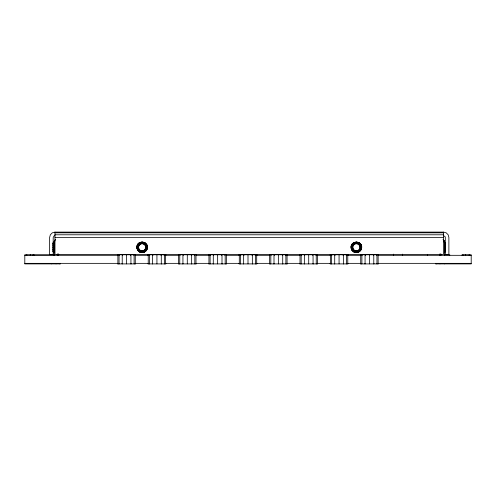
<?xml version="1.0" encoding="UTF-8"?>
<svg xmlns="http://www.w3.org/2000/svg" width="496" height="496" viewBox="0 0 496 496"><rect width="100%" height="100%" fill="white"/><g stroke="black" fill="none" stroke-linecap="round" stroke-linejoin="round"><path stroke-width="0.74" d="M142.11 242.234L144.64 242.91L146.717 244.547L147.461 246.847L147.157 249.097L143.84 252.365L139.587 251.652L137.9 250.604L137.063 247.281L137.739 244.757L139.153 242.817L143.766 242.296L146.487 244.757L147.157 249.097L145.892 251.075L147.461 246.847C146.99 239.543 134.968 241.372 136.908 248.558L137.572 244.646L139.023 245.495L138.539 247.281L139.023 249.066L140.325 250.375L142.11 250.852L143.896 250.375L145.204 249.066L145.681 247.281L145.204 245.495L143.896 244.187L142.11 243.71L140.325 244.187L139.023 245.495M356.388 242.234L358.912 242.91L360.989 244.547L361.733 246.847L361.429 249.097L358.112 252.365L353.859 251.652L352.172 250.604L351.335 247.281L352.011 244.757L353.425 242.817L358.038 242.296L360.759 244.757L361.429 249.097L360.164 251.075L361.733 246.847C361.262 239.543 349.24 241.372 351.18 248.558L351.844 244.646L353.295 245.495L352.817 247.281L353.295 249.066L354.603 250.375L356.388 250.852L358.174 250.375L359.476 249.066L359.96 247.281L359.476 245.495L358.174 244.187L356.388 243.71L354.603 244.187L353.295 245.495M443.04 239.283L444.422 242.054L444.472 244.757L445.619 245.08M52.88 251.1L54.083 251.813L54.076 242.054L55.459 239.283M444.416 244.001L444.416 252.365L445.619 251.689L445.619 242.873L444.676 242.556L443.697 240.138L444.416 242.817L445.619 243.462M54.027 242.91C55.124 236.586 55.459 243.505 52.88 243.462M445.619 251.1L444.676 251.373L444.416 252.638M137.863 244.001L137.739 244.757L140.461 242.296M352.141 244.001L352.011 244.757L354.739 242.296M54.603 240.882L54.027 242.234L54.083 255.316M54.647 240.306L54.083 242.817M145.204 249.066L146.487 249.804L143.84 252.365L142.11 252.638L139.791 252.111L139.587 251.652L140.325 250.375M143.896 244.187L145.074 242.817M359.476 249.066L360.759 249.804L358.112 252.365L356.388 252.638L354.063 252.111L353.859 251.652L354.603 250.375M358.174 244.187L359.346 242.817M54.083 252.638L53.822 252.005L52.88 251.689L52.88 242.873L54.076 242.054M54.027 244.757L52.88 245.08M444.472 249.804L445.619 249.488M139.023 249.066L137.739 249.804L139.587 251.652M145.204 245.495L146.487 244.757M353.295 249.066L352.011 249.804L353.859 251.652M359.476 245.495L360.759 244.757M443.523 235.674L445.067 236.567L445.309 237.46L445.309 254.423L448.88 254.423L448.88 237.46L448.161 234.782L446.202 232.822L443.523 232.103L54.975 232.103L52.297 232.822L50.338 234.782L49.619 237.46L49.619 254.423L53.19 254.423L53.19 237.46L54.083 235.916L54.975 235.674M144.72 251.813L142.11 252.328L139.791 252.111L138.372 250.976M142.11 252.638L144.789 251.918L146.754 249.959L147.467 247.281L146.754 244.602L144.789 242.643L142.11 241.924L139.432 242.643L137.473 244.602L136.753 247.281L137.473 249.959L139.432 251.918L142.11 252.638L142.11 250.852M358.992 251.813L356.388 252.328L354.063 252.111L352.644 250.976M356.388 252.638L359.067 251.918L361.026 249.959L361.745 247.281L361.026 244.602L359.067 242.643L356.388 241.924L353.71 242.643L351.745 244.602L351.032 247.281L351.745 249.959L353.71 251.918L356.388 252.638L356.388 250.852M54.975 232.822L443.523 232.822M54.975 234.782L443.523 234.782M54.975 237.46L443.523 237.46M52.88 247.281L54.027 247.281M138.539 247.281L137.063 247.281L136.865 246.208M145.681 247.281L147.163 247.281M352.817 247.281L351.335 247.281L351.137 246.208M359.96 247.281L361.435 247.281M445.619 247.281L444.472 247.281L444.416 246.208M54.238 254.77L24.8 254.77L24.8 263.897L60.512 263.897L60.512 263.351M57.003 254.77L58.881 254.77M439.71 254.77L441.254 254.77M444.354 254.77L449.773 254.77L449.773 255.316M24.8 255.316L118.116 255.316M135.135 255.316L148.285 255.316M165.304 255.316L178.461 255.316M209.405 255.316L196.218 255.316L196.218 254.77L178.362 254.77L178.362 255.316M226.424 255.316L239.574 255.316M256.593 255.316L269.743 255.316M286.769 255.316L299.919 255.316M316.938 255.316L330.863 255.316M347.882 255.316L361.032 255.316M378.051 255.316L471.2 255.316M24.8 263.351L117.8 263.351M134.85 263.351L148.025 263.351L148.006 263.897L165.862 263.897L165.862 263.351M165.075 263.351L179.025 263.351M196.075 263.351L209.25 263.351M226.3 263.351L239.475 263.351M256.525 263.351L269.7 263.351M286.75 263.351L299.925 263.351M316.975 263.351L330.925 263.351M361.15 263.351L347.975 263.351L347.994 263.897L330.138 263.897L330.138 263.351M378.2 263.351L471.2 263.351M52.88 249.488L54.027 249.804L54.083 251.075M354.603 244.187L353.859 242.91L356.388 242.054L356.388 243.71M358.174 250.375L358.912 251.652M140.325 244.187L139.587 242.91L142.11 242.054L142.11 243.71M143.896 250.375L144.64 251.652M351.509 249.24L352.172 250.604M137.237 249.24L137.9 250.604M443.895 240.882L444.472 242.91L444.422 242.054M443.852 240.306L444.472 242.234L444.416 255.316M469.173 254.77L469.173 255.316M465.496 254.77L465.496 255.316M462.954 254.77L462.954 255.316M462.043 255.316L462.043 254.77L471.2 254.77L471.2 263.897L435.488 263.897L435.488 263.351M444.999 242.761L444.999 251.801M444.676 242.556L444.676 252.005M444.416 263.351L444.416 263.897M443.523 232.103L443.523 254.423L54.975 254.423L54.975 232.103M440.845 253.828L440.845 255.316M439.952 253.828L439.952 255.316M439.952 263.351L439.952 263.897M436.685 263.351L436.685 263.897M427.453 254.423L427.453 255.316M402.454 254.126L402.454 255.316M393.526 254.126L393.526 255.316M378.349 255.316L378.349 254.77L360.493 254.77L360.493 255.316M378.349 263.351L378.349 263.897L360.493 263.897L360.493 263.351M378.126 254.77L378.126 263.897M377.152 263.351L377.152 263.897M376.96 254.77L376.96 263.897M376.582 254.77L376.582 255.316M373.885 263.351L373.885 263.897M373.773 254.77L373.773 263.897M373.395 254.77L373.395 255.316M369.421 254.77L369.421 263.897M365.447 254.77L365.447 255.316M365.068 254.77L365.068 263.897M364.957 263.351L364.957 263.897M362.26 254.77L362.26 255.316M361.888 254.77L361.888 263.897M361.689 263.351L361.689 263.897M360.722 254.77L360.722 263.897M347.994 255.316L347.994 254.77L330.138 254.77L330.138 255.316M347.77 254.77L347.77 263.897M346.797 263.351L346.797 263.897M346.605 254.77L346.605 263.897M346.227 254.77L346.227 255.316M343.53 263.351L343.53 263.897M343.418 254.77L343.418 263.897M343.04 254.77L343.04 255.316M339.066 254.77L339.066 263.897M335.091 254.77L335.091 255.316M334.713 254.77L334.713 263.897M334.602 263.351L334.602 263.897M331.905 254.77L331.905 255.316M331.533 254.77L331.533 263.897M331.334 263.351L331.334 263.897M330.367 254.77L330.367 263.897M317.638 255.316L317.638 254.77L299.782 254.77L299.782 255.316M317.638 263.351L317.638 263.897L299.782 263.897L299.782 263.351M317.415 254.77L317.415 263.897M316.442 263.351L316.442 263.897M316.243 254.77L316.243 263.897M315.871 254.77L315.871 255.316M313.174 263.351L313.174 263.897M313.063 254.77L313.063 263.897M312.685 254.77L312.685 255.316M308.71 254.77L308.71 263.897M304.736 254.77L304.736 255.316M304.358 254.77L304.358 263.897M304.246 263.351L304.246 263.897M301.549 254.77L301.549 255.316M301.177 254.77L301.177 263.897M300.979 263.351L300.979 263.897M300.012 254.77L300.012 263.897M287.283 255.316L287.283 254.77L269.427 254.77L269.427 255.316M287.283 263.351L287.283 263.897L269.427 263.897L269.427 263.351M287.06 254.77L287.06 263.897M286.087 263.351L286.087 263.897M285.888 254.77L285.888 263.897M285.516 254.77L285.516 255.316M282.819 263.351L282.819 263.897M282.708 254.77L282.708 263.897M282.329 254.77L282.329 255.316M278.355 254.77L278.355 263.897M274.381 254.77L274.381 255.316M274.003 254.77L274.003 263.897M273.891 263.351L273.891 263.897M271.194 254.77L271.194 255.316M270.822 254.77L270.822 263.897M270.624 263.351L270.624 263.897M269.657 254.77L269.657 263.897M256.928 255.316L256.928 254.77L239.072 254.77L239.072 255.316M256.928 263.351L256.928 263.897L239.072 263.897L239.072 263.351M256.699 254.77L256.699 263.897M255.731 263.351L255.731 263.897M255.533 254.77L255.533 263.897M255.161 254.77L255.161 255.316M252.464 263.351L252.464 263.897M252.352 254.77L252.352 263.897M251.974 254.77L251.974 255.316M248 254.77L248 263.897M244.026 254.77L244.026 255.316M243.648 254.77L243.648 263.897M243.536 263.351L243.536 263.897M240.839 254.77L240.839 255.316M240.467 254.77L240.467 263.897M240.269 263.351L240.269 263.897M239.301 254.77L239.301 263.897M226.573 255.316L226.573 254.77L208.717 254.77L208.717 255.316M226.573 263.351L226.573 263.897L208.717 263.897L208.717 263.351M226.343 254.77L226.343 263.897M225.376 263.351L225.376 263.897M225.178 254.77L225.178 263.897M224.806 254.77L224.806 255.316M222.109 263.351L222.109 263.897M221.997 254.77L221.997 263.897M221.619 254.77L221.619 255.316M217.645 254.77L217.645 263.897M213.671 254.77L213.671 255.316M213.292 254.77L213.292 263.897M213.181 263.351L213.181 263.897M210.484 254.77L210.484 255.316M210.112 254.77L210.112 263.897M209.913 263.351L209.913 263.897M208.946 254.77L208.946 263.897M196.218 263.351L196.218 263.897L178.362 263.897L178.362 263.351M195.988 254.77L195.988 263.897M195.021 263.351L195.021 263.897M194.823 254.77L194.823 263.897M194.451 254.77L194.451 255.316M191.754 263.351L191.754 263.897M191.642 254.77L191.642 263.897M191.264 254.77L191.264 255.316M187.29 254.77L187.29 263.897M183.315 254.77L183.315 255.316M182.937 254.77L182.937 263.897M182.826 263.351L182.826 263.897M180.129 254.77L180.129 255.316M179.757 254.77L179.757 263.897M179.558 263.351L179.558 263.897M178.591 254.77L178.591 263.897M165.862 255.316L165.862 254.77L148.006 254.77L148.006 255.316M165.633 254.77L165.633 263.897M164.666 263.351L164.666 263.897M164.467 254.77L164.467 263.897M164.095 254.77L164.095 255.316M161.398 263.351L161.398 263.897M161.287 254.77L161.287 263.897M160.909 254.77L160.909 255.316M156.934 254.77L156.934 263.897M152.96 254.77L152.96 255.316M152.582 254.77L152.582 263.897M152.47 263.351L152.47 263.897M149.773 254.77L149.773 255.316M149.401 254.77L149.401 263.897M149.203 263.351L149.203 263.897M148.236 254.77L148.236 263.897M135.507 255.316L135.507 254.77L117.651 254.77L117.651 255.316M135.507 263.351L135.507 263.897L117.651 263.897L117.651 263.351M135.278 254.77L135.278 263.897M134.311 263.351L134.311 263.897M134.112 254.77L134.112 263.897M133.74 254.77L133.74 255.316M131.043 263.351L131.043 263.897M130.932 254.77L130.932 263.897M130.553 254.77L130.553 255.316M126.579 254.77L126.579 263.897M122.605 254.77L122.605 255.316M122.227 254.77L122.227 263.897M122.115 263.351L122.115 263.897M119.418 254.77L119.418 255.316M119.046 254.77L119.046 263.897M118.848 263.351L118.848 263.897M117.881 254.77L117.881 263.897M59.315 263.351L59.315 263.897M58.547 253.828L58.547 255.316M57.654 253.828L57.654 255.316M56.048 263.351L56.048 263.897M53.822 242.556L53.822 252.005M53.5 242.761L53.5 251.801M51.584 263.351L51.584 263.897M33.957 254.77L33.957 255.316M33.046 254.77L33.046 255.316M30.504 254.77L30.504 255.316M30.244 254.77L30.244 255.316M26.827 254.77L26.827 255.316M54.083 252.111L54.027 251.652L54.083 252.111M138.018 244.919L137.386 247.281L138.018 249.643L139.748 251.373L142.11 252.005L144.479 251.373L146.208 249.643L146.841 247.281L146.208 244.919L144.479 243.189L142.11 242.556L139.748 243.189L138.018 244.919M138.198 245.024L137.597 247.281L138.198 249.544L139.853 251.193L142.11 251.801L144.373 251.193L146.029 249.544L146.63 247.281L146.029 245.024L144.373 243.369L142.11 242.761L139.853 243.369L138.198 245.024M138.297 245.08L137.702 247.281L138.297 249.488L139.909 251.1L142.11 251.689L144.317 251.1L145.929 249.488L146.525 247.281L145.929 245.08L144.317 243.462L142.11 242.873L139.909 243.462L138.297 245.08M138.471 245.179L137.913 247.281L138.471 249.383L140.015 250.92L142.11 251.484L144.212 250.92L145.756 249.383L146.314 247.281L145.756 245.179L144.212 243.641L142.11 243.077L140.015 243.641L138.471 245.179M138.75 245.34L138.235 247.281L138.75 249.221L140.176 250.641L142.11 251.162L144.051 250.641L145.471 249.221L145.991 247.281L145.471 245.34L144.051 243.92L142.11 243.4L140.176 243.92L138.75 245.34M352.29 244.919L351.658 247.281L352.29 249.643L354.02 251.373L356.388 252.005L358.751 251.373L360.48 249.643L361.113 247.281L360.48 244.919L358.751 243.189L356.388 242.556L354.02 243.189L352.29 244.919M352.47 245.024L351.869 247.281L352.47 249.544L354.125 251.193L356.388 251.801L358.645 251.193L360.301 249.544L360.902 247.281L360.301 245.024L358.645 243.369L356.388 242.761L354.125 243.369L352.47 245.024M352.569 245.08L351.974 247.281L352.569 249.488L354.181 251.1L356.388 251.689L358.589 251.1L360.201 249.488L360.797 247.281L360.201 245.08L358.589 243.462L356.388 242.873L354.181 243.462L352.569 245.08M352.749 245.179L352.185 247.281L352.749 249.383L354.287 250.92L356.388 251.484L358.484 250.92L360.028 249.383L360.586 247.281L360.028 245.179L358.484 243.641L356.388 243.077L354.287 243.641L352.749 245.179M353.028 245.34L352.507 247.281L353.028 249.221L354.448 250.641L356.388 251.162L358.323 250.641L359.749 249.221L360.263 247.281L359.749 245.34L358.323 243.92L356.388 243.4L354.448 243.92L353.028 245.34"/></g></svg>
